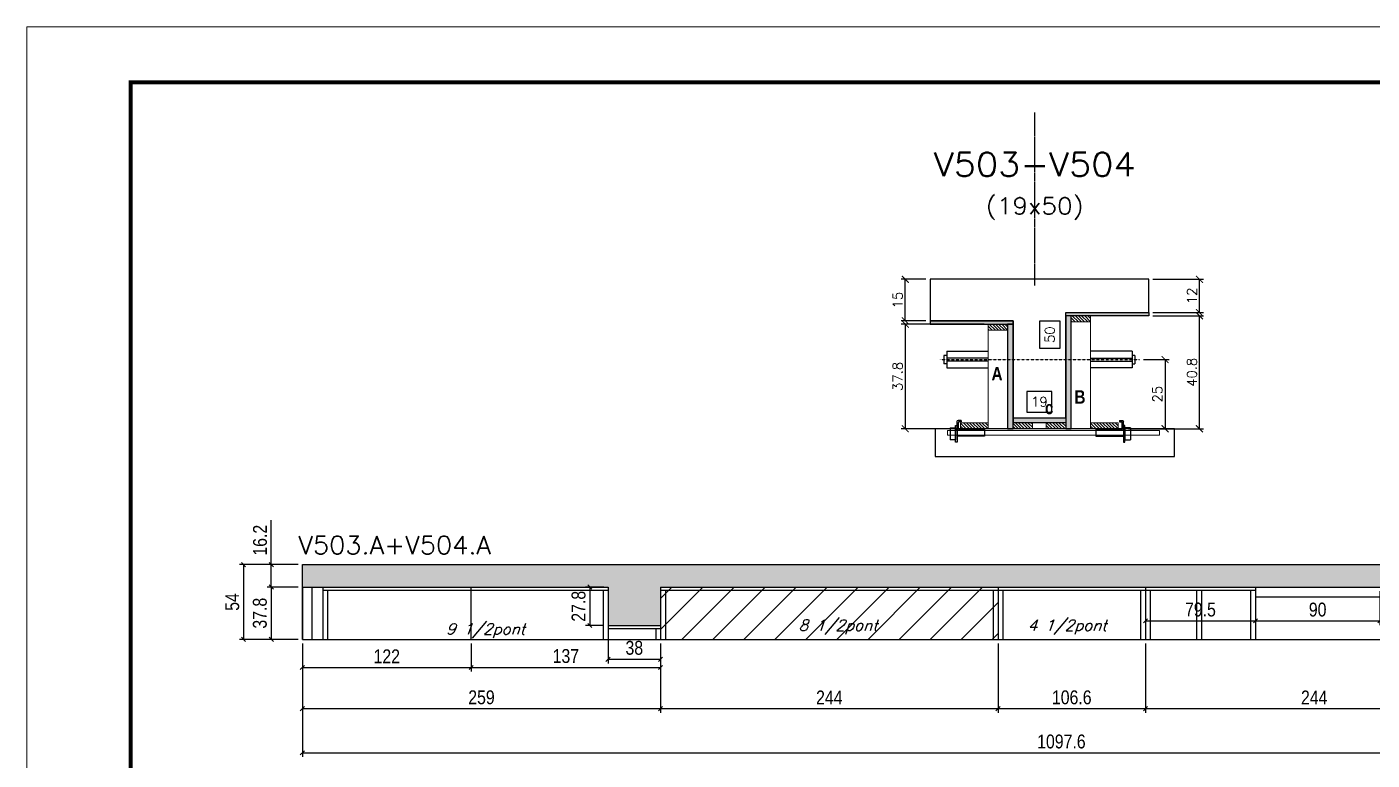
# Model space of a CAD drawing. Extents: x -21493 to -15213, y -12134 to 11887.
# Drawn here: x -21493 to -20521, y 9060 to 9590 of the extents above; entities that cross this region are included whole.
import ezdxf
from ezdxf.enums import TextEntityAlignment as Align

# ---------------------------------------------------------------- set-up
doc = ezdxf.new("R2010")
doc.units = 0
doc.linetypes.add('DASHED', pattern=[0.75, 0.5, -0.25])
doc.linetypes.add('HIDDEN', pattern=[0.375, 0.25, -0.125])
for name, color, linetype in [('barrote', 251, 'Continuous'), ('COTA', 241, 'Continuous'), ('Cota Seção (2x)', 4, 'Continuous'), ('detalhes', 4, 'Continuous'), ('Painéis', 200, 'Continuous'), ('presilha', 1, 'Continuous'), ('Reaproveitamento', 251, 'Continuous'), ('SARR_2.2x7', 40, 'Continuous'), ('SARR_3.5x7', 81, 'Continuous'), ('TENSOR', 3, 'Continuous'), ('texto', 7, 'Continuous'), ('Texto de Titulo', 7, 'Continuous'), ('Texto Qtd Sarr', 242, 'Continuous')]:
    doc.layers.add(name, color=color, linetype=linetype)
for name, color, linetype, lineweight in [('CONCRETO', 251, 'Continuous', 25), ('Folhas', 255, 'Continuous', 9), ('Hachura', 251, 'Continuous', 9), ('Madeira', 126, 'Continuous', 18), ('SARRAFO DE PRESSAO', 251, 'DASHED', 9), ('SCO-___-LAJ', 2, 'Continuous', 0), ('Texto Seção', 7, 'Continuous', 15)]:
    doc.layers.add(name, color=color, linetype=linetype, lineweight=lineweight)
doc.styles.add('COTA TECNICA', font='techl___.ttf', dxfattribs={"height": 10})
doc.styles.add('REGUA-120', font='ROMANS.shx', dxfattribs={"height": 15})
doc.styles.add('Romans', font='romans.shx')
doc.styles.add('TECNICA', font='techb___.ttf', dxfattribs={"height": 10})
doc.dimstyles.new('Cota Seção (2x)', dxfattribs={"dimtxt": 7, "dimasz": 5, "dimexe": 3, "dimexo": 3, "dimgap": 2, "dimtad": 3, "dimdec": 1, "dimlfac": 0.5, "dimzin": 12, "dimdsep": 46, "dimtxsty": 'Romans', "dimblk": 'ARCHTICK', "dimcen": 0, "dimclrd": 4, "dimclre": 4, "dimclrt": 1, "dimadec": 1, "dimazin": 3, "dimtfac": 1, "dimtdec": 1, "dimtmove": 0, "dimatfit": 3, "dimldrblk": 'OBLIQUE', "dimfxl": 1, "dimtolj": 1, "dimtzin": 12, "dimarcsym": 0})
doc.dimstyles.new('Cota Seção interna', dxfattribs={"dimtxt": 7, "dimasz": 6, "dimexe": 0.18, "dimexo": 2, "dimgap": -4, "dimtad": 3, "dimdec": 1, "dimlfac": 0.5, "dimzin": 12, "dimdsep": 46, "dimtxsty": 'Romans', "dimblk": 'ARCHTICK', "dimcen": 0.09, "dimse1": 1, "dimse2": 1, "dimsd1": 1, "dimsd2": 1, "dimclrd": 180, "dimclre": 5, "dimclrt": 1, "dimadec": 0, "dimazin": 3, "dimtfac": 1, "dimtdec": 1, "dimtofl": 0, "dimtmove": 0, "dimatfit": 3, "dimldrblk": 'ARCHTICK', "dimfxl": 1, "dimtolj": 1, "dimtzin": 0, "dimarcsym": 0})
doc.dimstyles.new('PAINEL', dxfattribs={"dimtxt": 10, "dimasz": 3, "dimexe": 3, "dimexo": 3, "dimgap": 3, "dimtad": 1, "dimdec": 1, "dimzin": 12, "dimdsep": 46, "dimtxsty": 'COTA TECNICA', "dimblk1": 'OBLIQUE', "dimblk2": 'OBLIQUE', "dimsah": 1, "dimcen": 0.9, "dimclrd": 4, "dimclre": 4, "dimclrt": 240, "dimadec": 1, "dimazin": 3, "dimtfac": 1, "dimtdec": 1, "dimtmove": 0, "dimatfit": 3, "dimfxl": 1, "dimtolj": 1, "dimtzin": 12, "dimarcsym": 0})

# ---------------------------------------------------------------- blocks, each defined once
blk = doc.blocks.new('_Oblique')
at = {"color": 0, "linetype": 'ByBlock', "lineweight": -2}
blk.add_line((-0.5, -0.5), (0.5, 0.5), dxfattribs=at)
blk = doc.blocks.new('*D704')
at = {"layer": 'COTA', "color": 4, "lineweight": -2, "ltscale": 25, "transparency": 16777216}
for p, q in [((-21294.21, 9144.55), (-21294.21, 9094.48)), ((-21035.24, 9144.55), (-21035.24, 9094.48)), ((-21294.21, 9097.48), (-21035.24, 9097.48))]:
    blk.add_line(p, q, dxfattribs=at)
at = {"layer": 'Defpoints', "color": 0, "ltscale": 25, "transparency": 16777216}
for p in [(-21294.21, 9147.55), (-21035.24, 9147.55), (-21035.24, 9097.48)]:
    blk.add_point(p, dxfattribs=at)
at = {"layer": 'COTA', "color": 4, "lineweight": -2, "ltscale": 25, "transparency": 16777216, "xscale": 3, "yscale": 3, "zscale": 3, "rotation": 180}
blk.add_blockref('_Oblique', (-21294.21, 9097.48), dxfattribs=at)
at = {"layer": 'COTA', "color": 4, "lineweight": -2, "ltscale": 25, "transparency": 16777216, "xscale": 3, "yscale": 3, "zscale": 3}
blk.add_blockref('_Oblique', (-21035.24, 9097.48), dxfattribs=at)
at = {"layer": 'COTA', "color": 240, "ltscale": 25, "transparency": 16777216, "insert": (-21164.73, 9105.62), "char_height": 10, "attachment_point": 5, "style": 'COTA TECNICA'}
blk.add_mtext('\\A1;259', dxfattribs=at)
blk = doc.blocks.new('*D705')
at = {"layer": 'COTA', "color": 4, "lineweight": -2, "ltscale": 25, "transparency": 16777216}
for p, q in [((-21035.24, 9144.55), (-21035.24, 9094.48)), ((-20791.24, 9144.55), (-20791.24, 9094.48)), ((-21035.24, 9097.48), (-20791.24, 9097.48))]:
    blk.add_line(p, q, dxfattribs=at)
at = {"layer": 'Defpoints', "color": 0, "ltscale": 25, "transparency": 16777216}
for p in [(-21035.24, 9147.55), (-20791.24, 9147.55), (-20791.24, 9097.48)]:
    blk.add_point(p, dxfattribs=at)
at = {"layer": 'COTA', "color": 4, "lineweight": -2, "ltscale": 25, "transparency": 16777216, "xscale": 3, "yscale": 3, "zscale": 3, "rotation": 180}
blk.add_blockref('_Oblique', (-21035.24, 9097.48), dxfattribs=at)
at = {"layer": 'COTA', "color": 4, "lineweight": -2, "ltscale": 25, "transparency": 16777216, "xscale": 3, "yscale": 3, "zscale": 3}
blk.add_blockref('_Oblique', (-20791.24, 9097.48), dxfattribs=at)
at = {"layer": 'COTA', "color": 240, "ltscale": 25, "transparency": 16777216, "insert": (-20913.24, 9105.55), "char_height": 10, "attachment_point": 5, "style": 'COTA TECNICA'}
blk.add_mtext('\\A1;244', dxfattribs=at)
blk = doc.blocks.new('_ArchTick')
at = {"color": 0, "linetype": 'ByBlock', "const_width": 0.15}
blk.add_lwpolyline([(-0.5, -0.5), (0.5, 0.5)], dxfattribs=at)
blk = doc.blocks.new('*D85')
at = {"layer": 'COTA', "color": 4, "lineweight": -2, "transparency": 16777216}
for p, q in [((-20679.33, 9381.31), (-20642.61, 9381.31)), ((-20645.61, 9299.71), (-20645.61, 9381.31)), ((-20696.93, 9299.71), (-20642.61, 9299.71))]:
    blk.add_line(p, q, dxfattribs=at)
at = {"layer": 'Defpoints', "color": 0, "transparency": 16777216}
for p in [(-20682.33, 9381.31), (-20645.61, 9381.31), (-20699.93, 9299.71)]:
    blk.add_point(p, dxfattribs=at)
at = {"layer": 'COTA', "color": 4, "lineweight": -2, "transparency": 16777216, "xscale": 5, "yscale": 5, "zscale": 5}
for p, rotation in [((-20645.61, 9381.31), 90), ((-20645.61, 9299.71), 270)]:
    blk.add_blockref('_ArchTick', p, dxfattribs=dict(at, rotation=rotation))
at = {"layer": 'COTA', "color": 1, "transparency": 16777216, "insert": (-20651.11, 9340.51), "char_height": 7, "attachment_point": 5, "rotation": 90, "style": 'Romans'}
blk.add_mtext('\\A1;40.8', dxfattribs=at)
blk = doc.blocks.new('*D86')
at = {"layer": 'COTA', "color": 4, "lineweight": -2, "transparency": 16777216}
for p, q in [((-20679.33, 9407.71), (-20642.61, 9407.71)), ((-20645.61, 9383.71), (-20645.61, 9407.71)), ((-20679.33, 9383.71), (-20642.61, 9383.71))]:
    blk.add_line(p, q, dxfattribs=at)
at = {"layer": 'Defpoints', "color": 0, "transparency": 16777216}
for p in [(-20682.33, 9407.71), (-20645.61, 9407.71), (-20682.33, 9383.71)]:
    blk.add_point(p, dxfattribs=at)
at = {"layer": 'COTA', "color": 4, "lineweight": -2, "transparency": 16777216, "xscale": 5, "yscale": 5, "zscale": 5}
for p, rotation in [((-20645.61, 9407.71), 90), ((-20645.61, 9383.71), 270)]:
    blk.add_blockref('_ArchTick', p, dxfattribs=dict(at, rotation=rotation))
at = {"layer": 'COTA', "color": 1, "transparency": 16777216, "insert": (-20651.11, 9395.71), "char_height": 7, "attachment_point": 5, "rotation": 90, "style": 'Romans'}
blk.add_mtext('\\A1;12', dxfattribs=at)
blk = doc.blocks.new('*D87')
at = {"layer": 'Cota Seção (2x)', "color": 180, "lineweight": -2, "transparency": 16777216}
for p, q in [((-20746.33, 9377.38), (-20761.33, 9377.38)), ((-20761.33, 9377.38), (-20761.33, 9358.04)), ((-20746.33, 9358.04), (-20746.33, 9377.38)), ((-20761.33, 9358.04), (-20746.33, 9358.04))]:
    blk.add_line(p, q, dxfattribs=at)
at = {"layer": 'Defpoints', "color": 0, "transparency": 16777216}
for p in [(-20742.33, 9407.71), (-20742.33, 9407.71), (-20742.33, 9307.71)]:
    blk.add_point(p, dxfattribs=at)
at = {"layer": 'Cota Seção (2x)', "color": 1, "transparency": 16777216, "insert": (-20753.83, 9367.71), "char_height": 7, "attachment_point": 5, "rotation": 90, "style": 'Romans'}
blk.add_mtext('\\A1;50', dxfattribs=at)
blk = doc.blocks.new('PRESILHA METÁLICA 1')
at = {"layer": 'presilha'}
for p, q in [((6, 15.5), (7.5, 15.5)), ((6, -2.5), (6, 15.5)), ((7.5, 10.6), (7.5, 19.9)), ((7.5, 15.5), (7.5, -2.5)), ((12, 21), (8.6, 21)), ((9, 11.6), (9, 18.9)), ((12, 19.5), (9.6, 19.5)), ((12, 21), (12, 19.5)), ((0, 13), (6, 13)), ((0, 13), (0, 0)), ((6, 0), (0, 0)), ((6, 13), (6, 0)), ((37.5, 4.1), (7.5, 4.1)), ((37.5, 11), (9.6, 11)), ((37.5, 11), (37.5, 4.1)), ((7.5, -2.5), (6, -2.5))]:
    blk.add_line(p, q, dxfattribs=at)
for centre, radius, start, end in [((8.6, 19.9), 1.14, 90, 180), ((9.6, 18.9), 0.57, 90, 180), ((9.6, 11.6), 0.57, 180, 270)]:
    blk.add_arc(centre, radius, start, end, dxfattribs=at)
blk = doc.blocks.new('*D88')
at = {"layer": 'Cota Seção (2x)', "color": 180, "lineweight": -2, "transparency": 16777216}
for p, q in [((-20752.33, 9326.71), (-20770.33, 9326.71)), ((-20770.33, 9326.71), (-20770.33, 9311.71)), ((-20752.33, 9311.71), (-20752.33, 9326.71)), ((-20770.33, 9311.71), (-20752.33, 9311.71))]:
    blk.add_line(p, q, dxfattribs=at)
at = {"layer": 'Defpoints', "color": 0, "transparency": 16777216}
for p in [(-20780.33, 9299.71), (-20742.33, 9307.71), (-20742.33, 9299.71)]:
    blk.add_point(p, dxfattribs=at)
at = {"layer": 'Cota Seção (2x)', "color": 1, "transparency": 16777216, "insert": (-20761.33, 9319.21), "char_height": 7, "attachment_point": 5, "style": 'Romans'}
blk.add_mtext('\\A1;19', dxfattribs=at)
blk = doc.blocks.new('*D89')
at = {"layer": 'COTA', "color": 4, "lineweight": -2, "transparency": 16777216}
for p, q in [((-20801.33, 9375.31), (-20861.3, 9375.31)), ((-20858.3, 9375.31), (-20858.3, 9299.71)), ((-20801.33, 9299.71), (-20861.3, 9299.71))]:
    blk.add_line(p, q, dxfattribs=at)
at = {"layer": 'Defpoints', "color": 0, "transparency": 16777216}
for p in [(-20798.33, 9375.31), (-20858.3, 9299.71), (-20798.33, 9299.71)]:
    blk.add_point(p, dxfattribs=at)
at = {"layer": 'COTA', "color": 4, "lineweight": -2, "transparency": 16777216, "xscale": 5, "yscale": 5, "zscale": 5}
for p, rotation in [((-20858.3, 9375.31), 90), ((-20858.3, 9299.71), 270)]:
    blk.add_blockref('_ArchTick', p, dxfattribs=dict(at, rotation=rotation))
at = {"layer": 'COTA', "color": 1, "transparency": 16777216, "insert": (-20863.8, 9337.51), "char_height": 7, "attachment_point": 5, "rotation": 90, "style": 'Romans'}
blk.add_mtext('\\A1;37.8', dxfattribs=at)
blk = doc.blocks.new('*D90')
at = {"layer": 'COTA', "color": 4, "lineweight": -2, "transparency": 16777216}
for p, q in [((-20686.03, 9349.68), (-20667.47, 9349.68)), ((-20670.47, 9349.68), (-20670.47, 9299.71)), ((-20686.03, 9299.71), (-20667.47, 9299.71))]:
    blk.add_line(p, q, dxfattribs=at)
at = {"layer": 'Defpoints', "color": 0, "transparency": 16777216}
for p in [(-20689.03, 9349.68), (-20689.03, 9299.71), (-20670.47, 9299.71)]:
    blk.add_point(p, dxfattribs=at)
at = {"layer": 'COTA', "color": 4, "lineweight": -2, "transparency": 16777216, "xscale": 5, "yscale": 5, "zscale": 5}
for p, rotation in [((-20670.47, 9349.68), 90), ((-20670.47, 9299.71), 270)]:
    blk.add_blockref('_ArchTick', p, dxfattribs=dict(at, rotation=rotation))
at = {"layer": 'COTA', "color": 1, "transparency": 16777216, "insert": (-20675.97, 9324.69), "char_height": 7, "attachment_point": 5, "rotation": 90, "style": 'Romans'}
blk.add_mtext('\\A1;25', dxfattribs=at)
blk = doc.blocks.new('titulo1')
at = {"layer": 'Defpoints', "color": 252, "linetype": 'HIDDEN', "ltscale": 2}
blk.add_line((0, 0), (0, 125), dxfattribs=at)
at = {"layer": 'Defpoints', "style": 'Romans', "oblique": 15}
blk.add_attdef('FOLHA', text='', height=10, dxfattribs=at).set_placement((0, 15.58), align=Align.MIDDLE_CENTER)
at = {"layer": 'Texto Qtd Sarr', "color": 3, "style": 'Romans', "oblique": 15}
for tag, height, p in [('TITULO', 17, (0, 71.45)), ('SEÇÃO', 12, (0, 41.55))]:
    blk.add_attdef(tag, text='', height=height, dxfattribs=at).set_placement(p, align=Align.MIDDLE_CENTER)
blk = doc.blocks.new('*D91')
at = {"layer": 'COTA', "color": 4, "lineweight": -2, "transparency": 16777216}
for p, q in [((-20843.33, 9407.71), (-20861.3, 9407.71)), ((-20858.3, 9377.71), (-20858.3, 9407.71)), ((-20843.33, 9377.71), (-20861.3, 9377.71))]:
    blk.add_line(p, q, dxfattribs=at)
at = {"layer": 'Defpoints', "color": 0, "transparency": 16777216}
for p in [(-20858.3, 9407.71), (-20840.33, 9407.71), (-20840.33, 9377.71)]:
    blk.add_point(p, dxfattribs=at)
at = {"layer": 'COTA', "color": 4, "lineweight": -2, "transparency": 16777216, "xscale": 5, "yscale": 5, "zscale": 5}
for p, rotation in [((-20858.3, 9407.71), 90), ((-20858.3, 9377.71), 270)]:
    blk.add_blockref('_ArchTick', p, dxfattribs=dict(at, rotation=rotation))
at = {"layer": 'COTA', "color": 1, "transparency": 16777216, "insert": (-20863.8, 9392.71), "char_height": 7, "attachment_point": 5, "rotation": 90, "style": 'Romans'}
blk.add_mtext('\\A1;15', dxfattribs=at)
blk = doc.blocks.new('*D94')
at = {"layer": 'COTA', "color": 4, "lineweight": -2, "ltscale": 25, "transparency": 16777216}
for p, q in [((-21294.21, 9144.55), (-21294.21, 9062.56)), ((-20196.64, 9144.55), (-20196.64, 9062.56)), ((-21294.21, 9065.56), (-20196.64, 9065.56))]:
    blk.add_line(p, q, dxfattribs=at)
at = {"layer": 'Defpoints', "color": 0, "ltscale": 25, "transparency": 16777216}
for p in [(-21294.21, 9147.55), (-20196.64, 9147.55), (-20196.64, 9065.56)]:
    blk.add_point(p, dxfattribs=at)
at = {"layer": 'COTA', "color": 4, "lineweight": -2, "ltscale": 25, "transparency": 16777216, "xscale": 3, "yscale": 3, "zscale": 3, "rotation": 180}
blk.add_blockref('_Oblique', (-21294.21, 9065.56), dxfattribs=at)
at = {"layer": 'COTA', "color": 4, "lineweight": -2, "ltscale": 25, "transparency": 16777216, "xscale": 3, "yscale": 3, "zscale": 3}
blk.add_blockref('_Oblique', (-20196.64, 9065.56), dxfattribs=at)
at = {"layer": 'COTA', "color": 240, "ltscale": 25, "transparency": 16777216, "insert": (-20745.43, 9073.69), "char_height": 10, "attachment_point": 5, "style": 'COTA TECNICA'}
blk.add_mtext('\\A1;1097.6', dxfattribs=at)
blk = doc.blocks.new('*D708')
at = {"layer": 'COTA', "color": 4, "lineweight": -2, "ltscale": 25, "transparency": 16777216}
for p, q in [((-21294.21, 9144.55), (-21294.21, 9124.21)), ((-21172.21, 9144.55), (-21172.21, 9124.21)), ((-21294.21, 9127.21), (-21172.21, 9127.21))]:
    blk.add_line(p, q, dxfattribs=at)
at = {"layer": 'Defpoints', "color": 0, "ltscale": 25, "transparency": 16777216}
for p in [(-21294.21, 9147.55), (-21172.21, 9147.55), (-21172.21, 9127.21)]:
    blk.add_point(p, dxfattribs=at)
at = {"layer": 'COTA', "color": 4, "lineweight": -2, "ltscale": 25, "transparency": 16777216, "xscale": 3, "yscale": 3, "zscale": 3, "rotation": 180}
blk.add_blockref('_Oblique', (-21294.21, 9127.21), dxfattribs=at)
at = {"layer": 'COTA', "color": 4, "lineweight": -2, "ltscale": 25, "transparency": 16777216, "xscale": 3, "yscale": 3, "zscale": 3}
blk.add_blockref('_Oblique', (-21172.21, 9127.21), dxfattribs=at)
at = {"layer": 'COTA', "color": 240, "ltscale": 25, "transparency": 16777216, "insert": (-21233.21, 9135.27), "char_height": 10, "attachment_point": 5, "style": 'COTA TECNICA'}
blk.add_mtext('\\A1;122', dxfattribs=at)
blk = doc.blocks.new('*D709')
at = {"layer": 'COTA', "color": 4, "lineweight": -2, "ltscale": 25, "transparency": 16777216}
for p, q in [((-21172.21, 9144.55), (-21172.21, 9124.21)), ((-21035.24, 9144.55), (-21035.24, 9124.21)), ((-21172.21, 9127.21), (-21035.24, 9127.21))]:
    blk.add_line(p, q, dxfattribs=at)
at = {"layer": 'Defpoints', "color": 0, "ltscale": 25, "transparency": 16777216}
for p in [(-21172.21, 9147.55), (-21035.24, 9147.55), (-21035.24, 9127.21)]:
    blk.add_point(p, dxfattribs=at)
at = {"layer": 'COTA', "color": 4, "lineweight": -2, "ltscale": 25, "transparency": 16777216, "xscale": 3, "yscale": 3, "zscale": 3, "rotation": 180}
blk.add_blockref('_Oblique', (-21172.21, 9127.21), dxfattribs=at)
at = {"layer": 'COTA', "color": 4, "lineweight": -2, "ltscale": 25, "transparency": 16777216, "xscale": 3, "yscale": 3, "zscale": 3}
blk.add_blockref('_Oblique', (-21035.24, 9127.21), dxfattribs=at)
at = {"layer": 'COTA', "color": 240, "ltscale": 25, "transparency": 16777216, "insert": (-21103.73, 9135.43), "char_height": 10, "attachment_point": 5, "style": 'COTA TECNICA'}
blk.add_mtext('\\A1;137', dxfattribs=at)
blk = doc.blocks.new('*D710')
at = {"layer": 'COTA', "color": 4, "lineweight": -2, "ltscale": 25, "transparency": 16777216}
for p, q in [((-21076.24, 9185.35), (-21089.41, 9185.35)), ((-21086.41, 9185.35), (-21086.41, 9157.55)), ((-21076.24, 9157.55), (-21089.41, 9157.55))]:
    blk.add_line(p, q, dxfattribs=at)
at = {"layer": 'Defpoints', "color": 0, "ltscale": 25, "transparency": 16777216}
for p in [(-21073.24, 9185.35), (-21086.41, 9157.55), (-21073.24, 9157.55)]:
    blk.add_point(p, dxfattribs=at)
at = {"layer": 'COTA', "color": 4, "lineweight": -2, "ltscale": 25, "transparency": 16777216, "xscale": 3, "yscale": 3, "zscale": 3}
for p, rotation in [((-21086.41, 9185.35), 90), ((-21086.41, 9157.55), 270)]:
    blk.add_blockref('_Oblique', p, dxfattribs=dict(at, rotation=rotation))
at = {"layer": 'COTA', "color": 240, "ltscale": 25, "transparency": 16777216, "insert": (-21094.51, 9171.45), "char_height": 10, "attachment_point": 5, "rotation": 90, "style": 'COTA TECNICA'}
blk.add_mtext('\\A1;27.8', dxfattribs=at)
blk = doc.blocks.new('*D711')
at = {"layer": 'COTA', "color": 4, "lineweight": -2, "ltscale": 25, "transparency": 16777216}
for p, q in [((-21297.21, 9201.55), (-21339.77, 9201.55)), ((-21336.77, 9201.55), (-21336.77, 9147.55)), ((-21297.21, 9147.55), (-21339.77, 9147.55))]:
    blk.add_line(p, q, dxfattribs=at)
at = {"layer": 'Defpoints', "color": 0, "ltscale": 25, "transparency": 16777216}
for p in [(-21294.21, 9201.55), (-21336.77, 9147.55), (-21294.21, 9147.55)]:
    blk.add_point(p, dxfattribs=at)
at = {"layer": 'COTA', "color": 4, "lineweight": -2, "ltscale": 25, "transparency": 16777216, "xscale": 3, "yscale": 3, "zscale": 3}
for p, rotation in [((-21336.77, 9201.55), 90), ((-21336.77, 9147.55), 270)]:
    blk.add_blockref('_Oblique', p, dxfattribs=dict(at, rotation=rotation))
at = {"layer": 'COTA', "color": 240, "ltscale": 25, "transparency": 16777216, "insert": (-21344.88, 9174.55), "char_height": 10, "attachment_point": 5, "rotation": 90, "style": 'COTA TECNICA'}
blk.add_mtext('\\A1;54', dxfattribs=at)
blk = doc.blocks.new('*D97')
at = {"layer": 'COTA', "color": 4, "lineweight": -2, "ltscale": 25, "transparency": 16777216}
for p, q in [((-21297.21, 9185.35), (-21319.7, 9185.35)), ((-21316.7, 9185.35), (-21316.7, 9147.55)), ((-21297.21, 9147.55), (-21319.7, 9147.55))]:
    blk.add_line(p, q, dxfattribs=at)
at = {"layer": 'Defpoints', "color": 0, "ltscale": 25, "transparency": 16777216}
for p in [(-21294.21, 9185.35), (-21316.7, 9147.55), (-21294.21, 9147.55)]:
    blk.add_point(p, dxfattribs=at)
at = {"layer": 'COTA', "color": 4, "lineweight": -2, "ltscale": 25, "transparency": 16777216, "xscale": 3, "yscale": 3, "zscale": 3}
for p, rotation in [((-21316.7, 9185.35), 90), ((-21316.7, 9147.55), 270)]:
    blk.add_blockref('_Oblique', p, dxfattribs=dict(at, rotation=rotation))
at = {"layer": 'COTA', "color": 240, "ltscale": 25, "transparency": 16777216, "insert": (-21324.95, 9166.45), "char_height": 10, "attachment_point": 5, "rotation": 90, "style": 'COTA TECNICA'}
blk.add_mtext('\\A1;37.8', dxfattribs=at)
blk = doc.blocks.new('*D712')
at = {"layer": 'COTA', "color": 4, "lineweight": -2, "ltscale": 25, "transparency": 16777216}
for p, q in [((-21316.7, 9201.55), (-21316.7, 9233.79)), ((-21297.21, 9201.55), (-21319.7, 9201.55)), ((-21316.7, 9185.35), (-21316.7, 9201.55)), ((-21297.21, 9185.35), (-21319.7, 9185.35))]:
    blk.add_line(p, q, dxfattribs=at)
at = {"layer": 'Defpoints', "color": 0, "ltscale": 25, "transparency": 16777216}
for p in [(-21316.7, 9201.55), (-21294.21, 9201.55), (-21294.21, 9185.35)]:
    blk.add_point(p, dxfattribs=at)
at = {"layer": 'COTA', "color": 4, "lineweight": -2, "ltscale": 25, "transparency": 16777216, "xscale": 3, "yscale": 3, "zscale": 3}
for p, rotation in [((-21316.7, 9201.55), 90), ((-21316.7, 9185.35), 270)]:
    blk.add_blockref('_Oblique', p, dxfattribs=dict(at, rotation=rotation))
at = {"layer": 'COTA', "color": 240, "ltscale": 25, "transparency": 16777216, "insert": (-21324.81, 9219.17), "char_height": 10, "attachment_point": 5, "rotation": 90, "style": 'COTA TECNICA'}
blk.add_mtext('\\A1;16.2', dxfattribs=at)
blk = doc.blocks.new('*D713')
at = {"layer": 'COTA', "color": 4, "lineweight": -2, "ltscale": 25, "transparency": 16777216}
for p, q in [((-20791.24, 9144.55), (-20791.24, 9094.48)), ((-20684.64, 9144.55), (-20684.64, 9094.48)), ((-20791.24, 9097.48), (-20684.64, 9097.48))]:
    blk.add_line(p, q, dxfattribs=at)
at = {"layer": 'Defpoints', "color": 0, "ltscale": 25, "transparency": 16777216}
for p in [(-20791.24, 9147.55), (-20684.64, 9147.55), (-20684.64, 9097.48)]:
    blk.add_point(p, dxfattribs=at)
at = {"layer": 'COTA', "color": 4, "lineweight": -2, "ltscale": 25, "transparency": 16777216, "xscale": 3, "yscale": 3, "zscale": 3, "rotation": 180}
blk.add_blockref('_Oblique', (-20791.24, 9097.48), dxfattribs=at)
at = {"layer": 'COTA', "color": 4, "lineweight": -2, "ltscale": 25, "transparency": 16777216, "xscale": 3, "yscale": 3, "zscale": 3}
blk.add_blockref('_Oblique', (-20684.64, 9097.48), dxfattribs=at)
at = {"layer": 'COTA', "color": 240, "ltscale": 25, "transparency": 16777216, "insert": (-20737.94, 9105.58), "char_height": 10, "attachment_point": 5, "style": 'COTA TECNICA'}
blk.add_mtext('\\A1;106.6', dxfattribs=at)
blk = doc.blocks.new('*D714')
at = {"layer": 'COTA', "color": 4, "lineweight": -2, "ltscale": 25, "transparency": 16777216}
for p, q in [((-20684.64, 9144.55), (-20684.64, 9094.48)), ((-20440.64, 9144.55), (-20440.64, 9094.48)), ((-20684.64, 9097.48), (-20440.64, 9097.48))]:
    blk.add_line(p, q, dxfattribs=at)
at = {"layer": 'Defpoints', "color": 0, "ltscale": 25, "transparency": 16777216}
for p in [(-20684.64, 9147.55), (-20440.64, 9147.55), (-20440.64, 9097.48)]:
    blk.add_point(p, dxfattribs=at)
at = {"layer": 'COTA', "color": 4, "lineweight": -2, "ltscale": 25, "transparency": 16777216, "xscale": 3, "yscale": 3, "zscale": 3, "rotation": 180}
blk.add_blockref('_Oblique', (-20684.64, 9097.48), dxfattribs=at)
at = {"layer": 'COTA', "color": 4, "lineweight": -2, "ltscale": 25, "transparency": 16777216, "xscale": 3, "yscale": 3, "zscale": 3}
blk.add_blockref('_Oblique', (-20440.64, 9097.48), dxfattribs=at)
at = {"layer": 'COTA', "color": 240, "ltscale": 25, "transparency": 16777216, "insert": (-20562.64, 9105.55), "char_height": 10, "attachment_point": 5, "style": 'COTA TECNICA'}
blk.add_mtext('\\A1;244', dxfattribs=at)
blk = doc.blocks.new('*D716')
at = {"layer": 'COTA', "color": 4, "lineweight": -2, "ltscale": 25, "transparency": 16777216}
for p, q in [((-20684.64, 9182.35), (-20684.64, 9157.88)), ((-20605.14, 9182.35), (-20605.14, 9157.88)), ((-20684.64, 9160.88), (-20605.14, 9160.88))]:
    blk.add_line(p, q, dxfattribs=at)
at = {"layer": 'Defpoints', "color": 0, "ltscale": 25, "transparency": 16777216}
for p in [(-20684.64, 9185.35), (-20605.14, 9185.35), (-20605.14, 9160.88)]:
    blk.add_point(p, dxfattribs=at)
at = {"layer": 'COTA', "color": 4, "lineweight": -2, "ltscale": 25, "transparency": 16777216, "xscale": 3, "yscale": 3, "zscale": 3, "rotation": 180}
blk.add_blockref('_Oblique', (-20684.64, 9160.88), dxfattribs=at)
at = {"layer": 'COTA', "color": 4, "lineweight": -2, "ltscale": 25, "transparency": 16777216, "xscale": 3, "yscale": 3, "zscale": 3}
blk.add_blockref('_Oblique', (-20605.14, 9160.88), dxfattribs=at)
at = {"layer": 'COTA', "color": 240, "ltscale": 25, "transparency": 16777216, "insert": (-20644.89, 9169.02), "char_height": 10, "attachment_point": 5, "style": 'COTA TECNICA'}
blk.add_mtext('\\A1;79.5', dxfattribs=at)
blk = doc.blocks.new('*D717')
at = {"layer": 'COTA', "color": 4, "lineweight": -2, "ltscale": 25, "transparency": 16777216}
for p, q in [((-20605.14, 9182.35), (-20605.14, 9157.88)), ((-20515.14, 9182.35), (-20515.14, 9157.88)), ((-20605.14, 9160.88), (-20515.14, 9160.88))]:
    blk.add_line(p, q, dxfattribs=at)
at = {"layer": 'Defpoints', "color": 0, "ltscale": 25, "transparency": 16777216}
for p in [(-20605.14, 9185.35), (-20515.14, 9185.35), (-20515.14, 9160.88)]:
    blk.add_point(p, dxfattribs=at)
at = {"layer": 'COTA', "color": 4, "lineweight": -2, "ltscale": 25, "transparency": 16777216, "xscale": 3, "yscale": 3, "zscale": 3, "rotation": 180}
blk.add_blockref('_Oblique', (-20605.14, 9160.88), dxfattribs=at)
at = {"layer": 'COTA', "color": 4, "lineweight": -2, "ltscale": 25, "transparency": 16777216, "xscale": 3, "yscale": 3, "zscale": 3}
blk.add_blockref('_Oblique', (-20515.14, 9160.88), dxfattribs=at)
at = {"layer": 'COTA', "color": 240, "ltscale": 25, "transparency": 16777216, "insert": (-20560.14, 9169.01), "char_height": 10, "attachment_point": 5, "style": 'COTA TECNICA'}
blk.add_mtext('\\A1;90', dxfattribs=at)
blk = doc.blocks.new('*D726')
at = {"layer": 'COTA', "color": 4, "lineweight": -2, "ltscale": 25, "transparency": 16777216}
for p, q in [((-21073.24, 9154.55), (-21073.24, 9130.12)), ((-21035.24, 9144.55), (-21035.24, 9130.12)), ((-21073.24, 9133.12), (-21035.24, 9133.12))]:
    blk.add_line(p, q, dxfattribs=at)
at = {"layer": 'Defpoints', "color": 0, "ltscale": 25, "transparency": 16777216}
for p in [(-21073.24, 9157.55), (-21035.24, 9147.55), (-21035.24, 9133.12)]:
    blk.add_point(p, dxfattribs=at)
at = {"layer": 'COTA', "color": 4, "lineweight": -2, "ltscale": 25, "transparency": 16777216, "xscale": 3, "yscale": 3, "zscale": 3, "rotation": 180}
blk.add_blockref('_Oblique', (-21073.24, 9133.12), dxfattribs=at)
at = {"layer": 'COTA', "color": 4, "lineweight": -2, "ltscale": 25, "transparency": 16777216, "xscale": 3, "yscale": 3, "zscale": 3}
blk.add_blockref('_Oblique', (-21035.24, 9133.12), dxfattribs=at)
at = {"layer": 'COTA', "color": 240, "ltscale": 25, "transparency": 16777216, "insert": (-21054.24, 9141.37), "char_height": 10, "attachment_point": 5, "style": 'COTA TECNICA'}
blk.add_mtext('\\A1;38', dxfattribs=at)
blk = doc.blocks.new('9999999999')
at = {"layer": 'Folhas'}
blk.add_lwpolyline([(98138.98, 34190.21), (99623.98, 34190.21), (99623.98, 35240.21), (98138.98, 35240.21)], close=True, dxfattribs=at)
at = {"layer": 'Folhas', "color": 30, "const_width": 3}
blk.add_lwpolyline([(98213.98, 34230.21), (99583.98, 34230.21), (99583.98, 35200.21), (98213.98, 35200.21)], close=True, dxfattribs=at)

msp = doc.modelspace()

# ---------------------------------------------------------------- hatches: boundary and pattern name
at = {"layer": 'COTA', "ltscale": 25}
h = msp.add_hatch(dxfattribs=at)
h.set_pattern_fill('AR-CONC', color=256, scale=0.03)
h.set_pattern_definition([(50, (-163399.1976, -21449.967), (5.46554007, -0.47817257), [0.5715, -6.2865]), (355, (-163399.1976, -21449.967), (-1.05730264, 5.73170536), [0.4572, -5.02921753]), (100.4514447, (-163398.742, -21450.007), (4.40823741, 5.25353256), [0.48570026, -5.34270734]), (46.1842, (-163399.1976, -21448.443), (8.13237123, -1.26126984), [0.85725, -9.42975]), (96.6355576, (-163398.52, -21448.548), (7.12212402, 7.42278374), [0.7285507, -8.01406824]), (351.184151, (-163399.198, -21448.443), (7.122124, 7.42278374), [0.685799, -7.54379196]), (21, (-163398.4356, -21448.824), (4.54843174, -3.06795595), [0.5715, -6.2865]), (326, (-163398.4356, -21448.824), (1.85406085, 5.52563898), [0.4572, -5.0292]), (71.451445, (-163398.0566, -21449.0796), (6.40249258, 2.45768307), [0.48570026, -5.34269813]), (37.5, (-163399.1976, -21449.9669), (0.092658098, 2.536651166), [0, -4.96824, 0, -5.1054, 0, -5.04825]), (7.5, (-163399.1976, -21449.967), (2.004589875, 3.005417245), [0, -2.91084, 0, -4.85394, 0, -1.92405]), (327.5, (-163400.8969, -21449.9669), (4.067717855, -0.17186232), [0, -1.905, 0, -5.9436, 0, -7.8867]), (317.5, (-163401.659, -21449.967), (4.44387544, 0.76279473), [0, -2.4765, 0, -3.94716, 0, -5.6007])])
h.paths.add_polyline_path([(-21095.21, 9201.55), (-21294.21, 9201.55), (-21294.21, 9185.35), (-21073.24, 9185.35), (-21073.24, 9157.55), (-21035.24, 9157.55), (-21035.24, 9185.35), (-20684.64, 9185.35), (-20605.14, 9185.35), (-20515.14, 9185.35), (-20196.64, 9185.35), (-20196.64, 9201.55), (-20515.14, 9201.55), (-20605.14, 9201.55), (-20684.64, 9201.55), (-21005.21, 9201.55)])
at = {"layer": 'Hachura'}
h = msp.add_hatch(color=256, dxfattribs=at)
h.dxf.hatch_style = 1
h.paths.add_polyline_path([(-20780.33, 9375.31), (-20780.33, 9377.71), (-20840.33, 9377.71), (-20840.33, 9375.31)])
h = msp.add_hatch(color=256, dxfattribs=at)
h.dxf.hatch_style = 1
h.paths.add_polyline_path([(-20742.33, 9381.31), (-20742.33, 9383.71), (-20682.33, 9383.71), (-20682.33, 9381.31)])
h = msp.add_hatch(color=256, dxfattribs=at)
h.dxf.hatch_style = 1
h.paths.add_polyline_path([(-20738.33, 9381.31), (-20742.33, 9381.31), (-20742.33, 9299.71), (-20738.33, 9299.71)])
h = msp.add_hatch(dxfattribs=at)
h.set_pattern_fill('ANSI31', color=256, scale=0.5, angle=270, style=0)
h.set_pattern_definition([(315, (2167.4898, 1073.6657), (1.12253202, 1.12253202), [])])
h.paths.add_polyline_path([(-20738.33, 9376.91), (-20738.33, 9381.31), (-20724.33, 9381.31), (-20724.33, 9376.91)])
h = msp.add_hatch(dxfattribs=at)
h.set_pattern_fill('ANSI31', color=256, scale=0.5, angle=270, style=0)
h.set_pattern_definition([(315, (2107.4898, 1067.6657), (1.12253202, 1.12253202), [])])
h.paths.add_polyline_path([(-20798.33, 9370.91), (-20798.33, 9375.31), (-20784.33, 9375.31), (-20784.33, 9370.91)])
h = msp.add_hatch(color=256, dxfattribs=at)
h.dxf.hatch_style = 1
h.paths.add_polyline_path([(-20780.33, 9375.31), (-20784.33, 9375.31), (-20784.33, 9299.71), (-20780.33, 9299.71)])
h = msp.add_hatch(dxfattribs=at)
h.set_pattern_fill('ANSI31', color=256, scale=0.5, angle=270, style=0)
h.set_pattern_definition([(315, (2073.4898, 1070.0657), (1.12253202, 1.12253202), [])])
h.paths.add_polyline_path([(-20798.33, 9299.71), (-20798.33, 9304.11), (-20818.33, 9304.11), (-20818.33, 9299.71)])
h = msp.add_hatch(color=256, dxfattribs=at)
h.dxf.hatch_style = 1
h.paths.add_polyline_path([(-20780.33, 9304.11), (-20780.33, 9307.71), (-20742.33, 9307.71), (-20742.33, 9304.11)])
h = msp.add_hatch(dxfattribs=at)
h.set_pattern_fill('ANSI31', color=256, scale=0.5, angle=270, style=0)
h.set_pattern_definition([(315, (2176.2919, 1070.0657), (1.12253202, 1.12253202), [])])
h.paths.add_polyline_path([(-20780.33, 9299.71), (-20780.33, 9304.11), (-20766.33, 9304.11), (-20766.33, 9299.71)])
h = msp.add_hatch(dxfattribs=at)
h.set_pattern_fill('ANSI31', color=256, scale=0.5, angle=270, style=0)
h.set_pattern_definition([(315, (2176.2898, 1070.0657), (1.12253202, 1.12253202), [])])
h.paths.add_polyline_path([(-20742.33, 9299.71), (-20742.33, 9304.11), (-20756.33, 9304.11), (-20756.33, 9299.71)])
h = msp.add_hatch(dxfattribs=at)
h.set_pattern_fill('ANSI31', color=256, scale=0.5, angle=270, style=0)
h.set_pattern_definition([(315, (2167.4898, 1070.0657), (1.12253202, 1.12253202), [])])
h.paths.add_polyline_path([(-20704.33, 9299.71), (-20704.33, 9304.11), (-20724.33, 9304.11), (-20724.33, 9299.71)])
at = {"layer": 'Reaproveitamento', "linetype": 'ByBlock'}
h = msp.add_hatch(dxfattribs=at)
h.set_pattern_fill('ANSI31', color=256, scale=5)
h.set_pattern_definition([(45, (-163399.198, -21449.967), (-11.2253202, 11.2253202), [])])
h.paths.add_polyline_path([(-21035.24, 9185.35), (-21035.24, 9147.55), (-20791.24, 9147.55), (-20791.24, 9185.35)])

# ---------------------------------------------------------------- linework, layer by layer
at = {"ltscale": 3}
for p, q in [((-20830.33, 9352.68), (-20830.33, 9346.68)), ((-20828.33, 9352.68), (-20830.33, 9352.68)), ((-20828.33, 9355.68), (-20828.33, 9343.68)), ((-20828.33, 9355.68), (-20798.33, 9355.68)), ((-20798.33, 9350.68), (-20828.33, 9350.68)), ((-20798.33, 9348.68), (-20828.33, 9348.68)), ((-20694.33, 9355.68), (-20724.33, 9355.68)), ((-20724.33, 9350.68), (-20694.33, 9350.68)), ((-20724.33, 9348.68), (-20694.33, 9348.68)), ((-20694.33, 9355.68), (-20694.33, 9343.68)), ((-20692.33, 9352.68), (-20694.33, 9352.68)), ((-20692.33, 9352.68), (-20692.33, 9346.68)), ((-20828.33, 9346.68), (-20830.33, 9346.68)), ((-20828.33, 9343.68), (-20798.33, 9343.68)), ((-20694.33, 9343.68), (-20724.33, 9343.68)), ((-20694.33, 9346.68), (-20692.33, 9346.68))]:
    msp.add_line(p, q, dxfattribs=at)
at = {"layer": 'barrote'}
msp.add_lwpolyline([(-20836.69, 9279.71), (-20663.73, 9279.71), (-20663.73, 9299.71), (-20836.69, 9299.71)], close=True, dxfattribs=at)
at = {"layer": 'CONCRETO'}
for p, q in [((-20742.33, 9407.71), (-20840.33, 9407.71)), ((-20840.33, 9407.71), (-20840.33, 9377.71)), ((-20682.33, 9407.71), (-20742.33, 9407.71)), ((-20742.33, 9407.71), (-20742.33, 9407.71)), ((-20682.33, 9383.71), (-20682.33, 9407.71)), ((-20840.33, 9377.71), (-20780.33, 9377.71)), ((-20780.33, 9377.71), (-20780.33, 9304.11)), ((-20742.33, 9307.71), (-20742.33, 9383.71)), ((-20742.33, 9383.71), (-20682.33, 9383.71)), ((-20780.33, 9304.11), (-20780.33, 9307.71)), ((-20780.33, 9307.71), (-20742.33, 9307.71)), ((-20780.33, 9304.11), (-20780.33, 9304.11))]:
    msp.add_line(p, q, dxfattribs=at)
at = {"layer": 'COTA', "ltscale": 25}
for p, q in [((-21294.21, 9201.55), (-21095.21, 9201.55)), ((-21294.21, 9185.35), (-21294.21, 9201.55)), ((-21095.21, 9201.55), (-21005.21, 9201.55)), ((-21005.21, 9201.55), (-20684.64, 9201.55)), ((-20684.64, 9201.55), (-20605.14, 9201.55)), ((-20605.14, 9201.55), (-20515.14, 9201.55))]:
    msp.add_line(p, q, dxfattribs=at)
at = {"layer": 'Madeira'}
for points in [[(-20738.33, 9376.91), (-20738.33, 9381.31), (-20724.33, 9381.31), (-20724.33, 9376.91)], [(-20738.33, 9381.31), (-20724.33, 9381.31), (-20724.33, 9299.71), (-20738.33, 9299.71)], [(-20798.33, 9370.91), (-20798.33, 9375.31), (-20784.33, 9375.31), (-20784.33, 9370.91)], [(-20798.33, 9375.31), (-20784.33, 9375.31), (-20784.33, 9299.71), (-20798.33, 9299.71)], [(-20798.33, 9299.71), (-20798.33, 9304.11), (-20818.33, 9304.11), (-20818.33, 9299.71)], [(-20780.33, 9299.71), (-20780.33, 9304.11), (-20766.33, 9304.11), (-20766.33, 9299.71)], [(-20742.33, 9299.71), (-20742.33, 9304.11), (-20756.33, 9304.11), (-20756.33, 9299.71)], [(-20704.33, 9299.71), (-20704.33, 9304.11), (-20724.33, 9304.11), (-20724.33, 9299.71)]]:
    msp.add_lwpolyline(points, close=True, dxfattribs=at)
at = {"layer": 'Painéis'}
for p, q in [((-21294.21, 9185.35), (-21073.24, 9185.35)), ((-21294.21, 9147.55), (-21294.21, 9185.35)), ((-21172.21, 9147.55), (-21172.21, 9185.35)), ((-21035.24, 9185.35), (-20684.64, 9185.35)), ((-20684.64, 9185.35), (-20605.14, 9185.35)), ((-20605.14, 9185.35), (-20515.14, 9185.35)), ((-21294.21, 9147.55), (-21035.24, 9147.55)), ((-21035.24, 9147.55), (-20684.64, 9147.55)), ((-21035.24, 9147.55), (-20684.64, 9147.55)), ((-20684.64, 9147.55), (-20605.14, 9147.55)), ((-20605.14, 9147.55), (-20196.64, 9147.55))]:
    msp.add_line(p, q, dxfattribs=at)
at = {"layer": 'Painéis', "ltscale": 25}
for p, q in [((-21073.24, 9185.35), (-21073.24, 9157.55)), ((-21035.24, 9185.35), (-21035.24, 9147.55)), ((-20791.24, 9185.35), (-20791.24, 9147.55)), ((-20684.64, 9185.35), (-20684.64, 9147.55)), ((-20684.64, 9185.35), (-20684.64, 9147.55)), ((-21073.24, 9157.55), (-21035.24, 9157.55)), ((-21035.24, 9157.55), (-21035.24, 9147.55))]:
    msp.add_line(p, q, dxfattribs=at)
at = {"layer": 'Painéis'}
for points in [[(-20780.33, 9375.31), (-20780.33, 9377.71), (-20840.33, 9377.71), (-20840.33, 9375.31)], [(-20742.33, 9381.31), (-20742.33, 9383.71), (-20682.33, 9383.71), (-20682.33, 9381.31)], [(-20738.33, 9381.31), (-20742.33, 9381.31), (-20742.33, 9299.71), (-20738.33, 9299.71)], [(-20780.33, 9375.31), (-20784.33, 9375.31), (-20784.33, 9299.71), (-20780.33, 9299.71)], [(-20780.33, 9304.11), (-20780.33, 9307.71), (-20742.33, 9307.71), (-20742.33, 9304.11)]]:
    msp.add_lwpolyline(points, close=True, dxfattribs=at)
at = {"layer": 'SARR_2.2x7', "linetype": 'Continuous'}
for p, q in [((-21287.21, 9147.55), (-21287.21, 9185.35)), ((-21279.21, 9183.15), (-21073.24, 9183.15)), ((-21035.24, 9183.15), (-20791.24, 9183.15)), ((-20791.24, 9183.15), (-20684.64, 9183.15)), ((-20684.64, 9183.15), (-20605.14, 9183.15)), ((-20605.14, 9178.35), (-20515.14, 9178.35)), ((-21073.24, 9155.35), (-21035.24, 9155.35))]:
    msp.add_line(p, q, dxfattribs=at)
at = {"layer": 'SARR_3.5x7'}
for p, q in [((-21294.21, 9185.35), (-21294.21, 9147.55)), ((-21279.21, 9147.55), (-21279.21, 9185.35)), ((-21275.71, 9147.55), (-21275.71, 9183.15)), ((-21076.74, 9183.15), (-21076.74, 9147.55)), ((-21073.24, 9183.15), (-21073.24, 9147.55)), ((-21031.74, 9183.15), (-21031.74, 9147.55)), ((-20794.74, 9183.15), (-20794.74, 9147.55)), ((-20787.74, 9183.15), (-20787.74, 9147.55)), ((-20688.14, 9183.15), (-20688.14, 9147.55)), ((-20681.14, 9183.15), (-20681.14, 9147.55)), ((-20647.64, 9183.15), (-20647.64, 9147.55)), ((-20644.14, 9183.15), (-20644.14, 9147.55)), ((-20608.64, 9183.15), (-20608.64, 9147.55)), ((-20605.14, 9185.35), (-20605.14, 9147.55)), ((-21038.74, 9155.35), (-21038.74, 9147.55))]:
    msp.add_line(p, q, dxfattribs=at)
at = {"layer": 'SCO-___-LAJ', "color": 1}
msp.add_lwpolyline([(-20827.69, 9298.38), (-20674.39, 9298.38), (-20674.39, 9295.18), (-20827.69, 9295.18)], close=True, dxfattribs=at)
at = {"layer": 'TENSOR', "linetype": 'HIDDEN', "ltscale": 0.5}
msp.add_line((-20833.33, 9349.68), (-20689.03, 9349.68), dxfattribs=at)

# ---------------------------------------------------------------- block references
at = {"layer": 'presilha', "yscale": 0.6666666666666666, "zscale": 0.6666666666666666}
for p, xscale in [((-20825.91, 9291.74), 0.6666666666666666), ((-20695.46, 9291.74), -0.6666666666666666)]:
    msp.add_blockref('PRESILHA METÁLICA 1', p, dxfattribs=dict(at, xscale=xscale))
at = {"layer": 'SARRAFO DE PRESSAO', "color": 6, "linetype": 'ByBlock'}
msp.add_blockref('9999999999', (-119632.39, -25650.12), dxfattribs=at)
at = {"layer": 'Texto Seção'}
ref = msp.add_blockref('titulo1', (-20764.72, 9403.27), dxfattribs=at)
ref.add_attrib('TITULO', 'V503-V504', dxfattribs={"layer": 'Texto de Titulo', "color": 7, "height": 17, "style": 'Romans', "width": 1.1}).set_placement((-20764.72, 9490.77), align=Align.MIDDLE_CENTER)
ref.add_attrib('SEÇÃO', '(19x50)', dxfattribs={"layer": 'Texto de Titulo', "color": 7, "height": 12, "style": 'Romans', "width": 1.1}).set_placement((-20764.72, 9460.77), align=Align.MIDDLE_CENTER)

# ---------------------------------------------------------------- texts
at = {"layer": 'detalhes', "style": 'TECNICA'}
for s, p in [('A', (-20795.93, 9334.74)), ('B', (-20735.97, 9317.9)), ('c', (-20757.35, 9310.2))]:
    msp.add_text(s, height=9.6, dxfattribs=at).set_placement(p)
at = {"layer": 'texto', "color": 2, "char_height": 8, "attachment_point": 5, "style": 'Romans'}
for s, insert in [('{\\Q19;\\C256;8 1/2pont}', (-20906.9, 9156.42)), ('{\\Q19;\\C256;4 1/2pont}', (-20741.24, 9156.42)), ('{\\Q19;\\C256;9 1/2pont}', (-21161.78, 9153.72))]:
    msp.add_mtext(s, dxfattribs=dict(at, insert=insert))
at = {"layer": 'Texto Seção', "style": 'REGUA-120', "width": 1.05}
msp.add_text('V503.A+V504.A', height=13, dxfattribs=at).set_placement((-21297.08, 9209.16))

# ---------------------------------------------------------------- dimensions: what is measured, and where the dimension line sits
at = {"layer": 'COTA'}
for base, p1, p2, picture, middle in [((-20858.3, 9407.71), (-20840.33, 9377.71), (-20840.33, 9407.71), '*D91', (-20863.8, 9392.71)), ((-20645.61, 9407.71), (-20682.33, 9383.71), (-20682.33, 9407.71), '*D86', (-20651.11, 9395.71)), ((-20858.3, 9299.71), (-20798.33, 9375.31), (-20798.33, 9299.71), '*D89', (-20863.8, 9337.51)), ((-20645.61, 9381.31), (-20699.93, 9299.71), (-20682.33, 9381.31), '*D85', (-20651.11, 9340.51)), ((-20670.47, 9299.71), (-20689.03, 9349.68), (-20689.03, 9299.71), '*D90', (-20675.97, 9324.69))]:
    dim = msp.add_linear_dim(base=base, p1=p1, p2=p2, angle=90, dimstyle='Cota Seção (2x)', dxfattribs=at)
    dim.commit()
    dim.dimension.update_dxf_attribs({"geometry": picture, "text_midpoint": middle})
at = {"layer": 'COTA', "ltscale": 25}
for base, p1, p2, picture, middle in [((-21316.7, 9201.55), (-21294.21, 9185.35), (-21294.21, 9201.55), '*D712', (-21324.81, 9219.17)), ((-21336.77, 9147.55), (-21294.21, 9201.55), (-21294.21, 9147.55), '*D711', (-21344.88, 9174.55)), ((-21316.7, 9147.55), (-21294.21, 9185.35), (-21294.21, 9147.55), '*D97', (-21324.95, 9166.45))]:
    dim = msp.add_linear_dim(base=base, p1=p1, p2=p2, angle=90, dimstyle='PAINEL', dxfattribs=at)
    dim.commit()
    dim.dimension.update_dxf_attribs({"geometry": picture, "text_midpoint": middle})
dim = msp.add_linear_dim(base=(-21086.41, 9157.55), p1=(-21073.24, 9185.35), p2=(-21073.24, 9157.55), angle=90, dimstyle='PAINEL', dxfattribs=at)
dim.commit()
dim.dimension.update_dxf_attribs({"geometry": '*D710', "text_midpoint": (-21086.41, 9171.45), "dimtype": 160})
for base, p1, p2, picture, middle in [((-20605.14, 9160.88), (-20684.64, 9185.35), (-20605.14, 9185.35), '*D716', (-20644.89, 9169.02)), ((-21035.24, 9133.12), (-21073.24, 9157.55), (-21035.24, 9147.55), '*D726', (-21054.24, 9141.37)), ((-20196.64, 9065.56), (-21294.21, 9147.55), (-20196.64, 9147.55), '*D94', (-20745.43, 9073.69)), ((-21172.21, 9127.21), (-21294.21, 9147.55), (-21172.21, 9147.55), '*D708', (-21233.21, 9135.27)), ((-20684.64, 9097.48), (-20791.24, 9147.55), (-20684.64, 9147.55), '*D713', (-20737.94, 9105.58))]:
    dim = msp.add_linear_dim(base=base, p1=p1, p2=p2, dimstyle='PAINEL', dxfattribs=at)
    dim.commit()
    dim.dimension.update_dxf_attribs({"geometry": picture, "text_midpoint": middle})
for base, p1, p2, picture, middle in [((-20515.14, 9160.88), (-20605.14, 9185.35), (-20515.14, 9185.35), '*D717', (-20560.14, 9169.01)), ((-21035.24, 9097.48), (-21294.21, 9147.55), (-21035.24, 9147.55), '*D704', (-21164.73, 9105.62)), ((-21035.24, 9127.21), (-21172.21, 9147.55), (-21035.24, 9147.55), '*D709', (-21103.73, 9135.43)), ((-20791.24, 9097.48), (-21035.24, 9147.55), (-20791.24, 9147.55), '*D705', (-20913.24, 9105.55)), ((-20440.64, 9097.48), (-20684.64, 9147.55), (-20440.64, 9147.55), '*D714', (-20562.64, 9105.55))]:
    dim = msp.add_linear_dim(base=base, p1=p1, p2=p2, dimstyle='PAINEL', override={"dimtmove": 1}, dxfattribs=at)
    dim.commit()
    dim.dimension.update_dxf_attribs({"geometry": picture, "text_midpoint": middle})
at = {"layer": 'Cota Seção (2x)'}
dim = msp.add_linear_dim(base=(-20742.33, 9407.71), p1=(-20742.33, 9307.71), p2=(-20742.33, 9407.71), angle=90, dimstyle='Cota Seção interna', dxfattribs=at)
dim.commit()
dim.dimension.update_dxf_attribs({"geometry": '*D87', "text_midpoint": (-20742.33, 9367.71), "dimtype": 160})
dim = msp.add_linear_dim(base=(-20742.33, 9307.71), p1=(-20780.33, 9299.71), p2=(-20742.33, 9299.71), dimstyle='Cota Seção interna', dxfattribs=at)
dim.commit()
dim.dimension.update_dxf_attribs({"geometry": '*D88', "text_midpoint": (-20761.33, 9319.21)})

doc.saveas('drawing.dxf')
